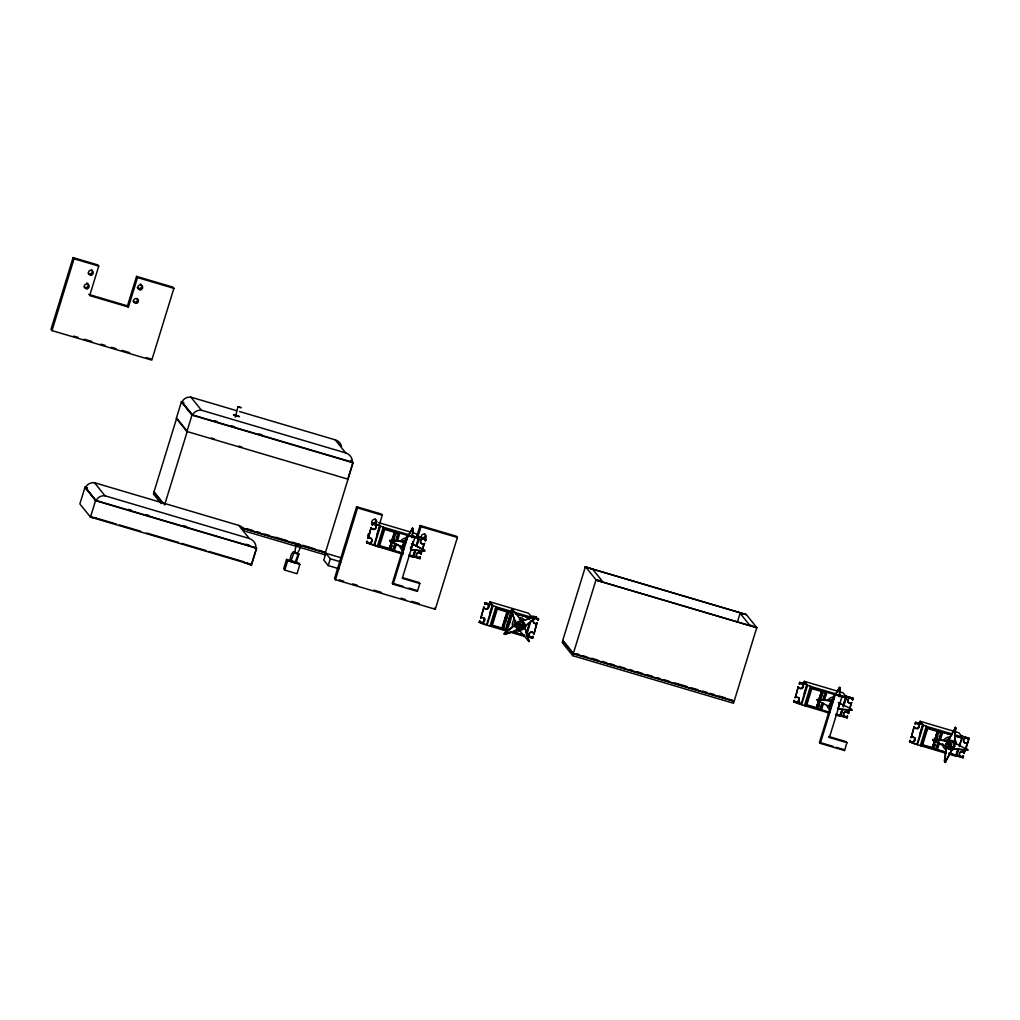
<?xml version="1.0" encoding="UTF-8"?>
<svg xmlns="http://www.w3.org/2000/svg" width="1020" height="1020" viewBox="0 0 1020 1020"><rect width="100%" height="100%" fill="white"/><g stroke="black" fill="none" stroke-linecap="round" stroke-linejoin="round"><path stroke-width="1.5" d="M505.856 621.371L506.137 620.542L504.556 620.364M819.761 702.27L818.193 702.104M393.898 539.899L392.419 538.279L393.503 539.72L392.649 539.797L393.503 539.72M504.785 619.701L506.519 619.548L505.142 617.776M393.847 535.997C394.243 534.901 391.846 536.673 394.676 535.908L393.478 534.556L395.072 536.074L392.878 536.762L394.447 537.336M503.37 623.539L504.887 624.852L502.86 625.12L502.911 625.897M506.175 614.295L507.31 615.506L506.455 615.57M817.849 702.907C821.916 705.304 815.477 703.571 817.836 706.057C819.659 704.45 818.384 707.447 818.996 705.457M933.657 742.853L935.251 744.37L933.147 745.187L933.682 746.002L934.804 745.39M391.553 546.605L390.673 546.86L390.532 545.483M394.536 534.607L394.523 534.149M507.22 614.282L507.195 613.581L507.667 614.167M821.98 693.995L821.648 693.281L822.4 693.689M937.456 733.482L938.438 733.38M821.916 693.638L821.814 693.524M391.017 543.571C390.545 541.467 393.452 544.54 393.006 542.653M391.629 540.855L391.718 542.143L392.751 539.095M394.243 538.05L393.631 537.412M503.65 622.672L503.829 623.424L503.803 621.69L505.384 622.442M504.645 619.433L504.173 621.486M507.22 616.87L506.863 617.929L506.264 617.495M818.626 700.957C819.723 701.122 817.211 699.057 818.665 700.562M820.029 695.818C823.076 697.144 821.036 696.902 819.596 697.068L818.856 701.301M934.09 742.789C935.429 741.527 936.538 742.343 934.18 741.387M935.365 737.932L934.702 741.259L934.562 739.717M936.59 736.822L937.214 737.447L937.622 736.21M391.259 548.161L391.208 547.842M502.847 625.987L502.108 627.274L503.37 626.739L503.944 627.772L503.472 626.675L504.505 625.91L502.554 626L503.217 623.819M818.397 707.166L817.976 706.248L818.703 706.312M934.218 746.742L932.548 746.678M393.121 541.135C390.596 538.917 392.789 542.41 390.673 541.084M394.013 533.345L395.786 533.613L395.581 534.289M506.608 612.867L508.291 613.339M821.342 692.606L820.845 693.001L821.151 692.261M937.584 736.389C932.254 735.522 941.371 735.254 936.398 734.158M936.972 732.385L938.375 732.895M402.785 550.634L403.142 547.765L389.742 540.434L405.259 541.811A4.59 4.526 -42.3 0 0 403.372 548.008L403.002 550.876M411.927 537.642L413.011 528.997L412.322 536.431M516.184 624.635L516.796 622.646M829.566 712.687L830.28 706.924L830.14 710.035M839.065 696.8L840.149 688.156L839.46 695.589M946.369 760.384L952.514 748.922L945.017 762.399L944.341 761.277L946.139 746.882L932.739 739.551L948.243 740.928L955.74 727.451L954.414 742.751L955.523 727.222L948.039 740.698M945.017 762.399L946.139 746.882M507.208 614.269L508.1 613.67L506.532 613.262M822.643 693.664L822.439 693.931M390.558 544.348L390.915 545.177L391.195 544.514C392.279 545.101 388.123 545.419 390.583 546.911L389.767 546.911M816.778 706.656L818.371 707.038M933.007 746.206L933.682 746.002L933.071 745.378M411.838 529.826L412.475 529.227M818.767 700.204L817.823 699.733L820.131 700.523M838.95 688.87C840.722 687.352 839.116 691.024 838.912 688.283M934.83 740.201L933.835 740.393M954.873 729.071C954.21 726.533 957.04 730.307 954.733 728.943M954.809 728.815L955.459 728.344M966.603 749.088C966.463 751.434 966.412 748.093 966.08 749.929M505.282 619.395L506.111 619.306L504.632 619.242M506.672 614.971L505.27 616.972L506.953 617.814M820.297 695.079L819.825 696.558L820.271 694.964L821.814 695.066L820.59 694.161M933.325 744.243C933.325 744.702 935.671 743.197 933.899 744.294M936.309 735.165L936.411 734.183M394.383 537.833L392.904 537.183M937.393 736.708L935.684 736.516L936.105 734.897M391.565 547.141L391.884 546.312M506.239 617.189L504.938 617.98M235.288 417.231L237.979 406.7L240.924 407.643L237.979 406.7M295.162 553.12C294.308 539.006 305.936 542.767 296.845 553.656L296.157 553.363M949.034 749.292L949.339 748.323M951.418 741.54L951.724 740.558M128.443 307.071L89.671 295.596L98.749 266.105L97.78 264.907L73.083 257.601L51 329.383L51.969 330.595L151.789 360.124L173.884 288.341L172.915 287.13L136.552 276.382L127.474 305.873L128.443 307.071L137.522 277.58L136.552 276.382M51.969 330.595L74.052 258.799L73.083 257.601M85.03 487.165L79.866 503.956L90.487 517.089L251.379 564.646L256.517 547.957L95.625 500.361L85.03 487.165L87.516 488.108L85.004 487.279M90.499 517.038L96.607 518.211L90.487 517.089L95.65 500.31M164.577 505.027L187.285 431.307L176.677 418.162L153.994 491.882L163.646 503.842M286.543 559.406L283.675 568.714L284.797 570.116L297.011 573.725L299.88 564.404L298.758 563.014L286.543 559.406L287.666 560.796L299.88 564.404M284.797 570.116L287.666 560.796M291.733 561.625C288.265 562.543 291.567 549.665 294.563 552.483M292.243 561.816L290.878 561.217L294.117 552.394M295.009 562.594L297.802 555.237M294.576 562.505L296.183 562.861L298.924 553.962L294.155 552.317M347.82 479.081L352.958 462.392L192.066 414.796M351.084 460.543L353.022 462.927L324.768 554.752L245.909 531.42M341.037 557.761L325.852 553.274L323.773 560.056L328.211 565.577L338.844 568.726M328.211 565.577L330.301 558.794L325.852 553.274M379.083 525.555L382.258 515.24L381.301 514.029L356.605 506.723L334.509 578.519L335.478 579.717L435.31 609.259L457.393 537.463L456.424 536.265L420.061 525.504L416.887 535.832M335.478 579.717L357.561 507.934L356.605 506.723M371.127 527.531L371.509 528.194A2.55 2.512 -38.8 0 0 374.926 529.214A2.55 2.512 -38.8 0 0 375.985 525.784A2.55 2.512 -38.8 0 0 372.555 524.764L372.466 523.209L379.975 525.657L374.008 545.062C372.109 545.292 364.114 542.053 367.327 541.773A2.55 2.512 -38.8 0 0 370.757 542.793A2.55 2.512 -38.8 0 0 371.803 539.363A2.55 2.512 -38.8 0 0 368.386 538.343L371.127 527.531L368.067 538.573M366.728 542.908L367.187 541.416M372.249 524.994L372.708 523.502M376.979 534.314L379.733 525.351L372.466 523.209M403.066 554.204L374.442 545.598L380.409 526.192L379.733 525.351M377.349 546.465L383.316 527.059L380.409 526.192M378.076 546.809L378.369 545.84L403.078 553.248M378.369 545.84L384.221 528.615L383.316 527.059M391.221 542.104L391.195 543.826L390.953 543.239M394.523 537.323C394.396 539.057 393.72 537.158 392.458 537.897L392.522 538.917M392.687 537.4L393.172 535.972M393.707 533.842L394.013 533.09M393.886 539.95L391.833 540.269M394.778 543.622L392.955 549.563L379.682 545.636L384.667 529.431L397.94 533.358L395.658 540.778M393.389 550.379L395.454 543.673M396.283 540.97L398.769 532.912M394.357 550.66L396.372 544.119M399.738 533.205L397.532 541.161M392.356 583.198L407.273 534.684L413.967 536.66L414.77 537.68L402.275 578.327L419.806 583.516L417.397 591.37L393.159 584.205L392.356 583.198L402.951 586.334M393.159 584.205L408.089 535.691L407.273 534.684M417.856 537.03L421.031 526.702L420.061 525.504M415.446 550.456L413.355 557.251L412.768 556.525L414.145 552.049M416.44 544.591L418.736 537.132L426.003 539.274L425.557 540.766L425.174 540.103A2.55 2.512 -38.8 0 0 421.744 539.095A2.55 2.512 -38.8 0 0 420.686 542.525A2.55 2.512 -38.8 0 0 424.116 543.533L421.132 554.051M415.051 550.43L413.648 556.283L408.905 554.969M416.389 546.07L419.016 538.815L408.089 535.691M416.785 546.095L419.322 537.846L415.93 533.639L412.96 532.759M420.036 558.679L420.253 556.894L420.036 558.679L412.768 556.525M422.777 548.683L424.435 543.303M425.557 540.766L425.761 538.981L418.493 536.826M485.086 602.807L492.609 605.255L486.629 624.661C484.729 624.89 476.748 621.652 479.961 621.371A2.55 2.512 -38.8 0 0 483.378 622.391A2.55 2.512 -38.8 0 0 484.436 618.961A2.55 2.512 -38.8 0 0 481.006 617.942L483.76 607.13L484.13 607.792A2.55 2.512 -38.8 0 0 487.56 608.812A2.55 2.512 -38.8 0 0 488.618 605.383A2.55 2.512 -38.8 0 0 485.188 604.363L485.086 602.807L492.367 604.949M479.362 622.506L479.821 621.014M480.7 618.171L484.003 607.435M484.87 604.592L485.329 603.1M483.837 621.18L484.755 618.184M487.509 609.233L489.804 601.774L528.564 613.237L531.956 617.444L531.267 618.388L515.278 613.658M489.6 613.912L491.908 606.441M506.876 631.189L487.063 625.196L493.042 605.791L489.804 601.774M489.982 626.063L495.95 606.658L493.042 605.791M490.696 626.408L491.002 625.438L507.169 630.22M491.002 625.438L506.991 630.258C509.885 623.284 510.841 620.198 512.359 612.803L496.855 608.213L495.95 606.658M491.487 625.668L496.855 608.213M506.404 613.479L506.71 612.994M505.193 619.42L505.129 618.49M505.639 622.251L505.384 623.067L503.867 622.276M507.208 616.858C502.197 616.195 510.701 615.136 505.958 615.889M511.377 610.266L516.056 624.24L504.288 634.236L504.377 633.012L515.839 623.998L511.377 610.266L511.67 609.297L512.856 609.832L511.67 609.297M511.581 610.508L511.887 609.539M506.022 629.977L511.39 612.51M526.779 631.648L528.156 627.172M526.345 634.402L530.375 621.308M526.728 634.427L530.757 621.32M524.548 626.56L528.934 641.503L524.548 626.56L529.138 622.952M531.433 621.142L536.316 616.564L521.539 620.912L536.52 616.807L524.764 626.803M532.669 638.278L532.886 636.493L532.669 638.278L526.856 636.556M537.068 622.901L534.008 633.943L536.75 623.131A2.55 2.512 -38.8 0 1 533.32 622.123A2.55 2.512 -38.8 0 1 534.378 618.694M538.394 618.579C539.427 622.404 535.717 614.41 531.127 616.424M585.416 566.661L596.037 579.806L602.157 580.979L592.888 569.504L585.416 566.661L562.747 640.381L573.355 653.539M572.768 655.694L573.367 653.743L562.785 640.611L562.186 642.549L572.768 655.694L733.52 703.252L756.789 627.581L746.181 614.435L740.061 613.262L737.32 622.366M596.037 579.806L573.317 653.527L734.209 701.122L729.236 699.235M799.603 682.367L807.113 684.815L801.134 704.221C799.246 704.463 791.252 701.224 794.465 700.944A2.55 2.512 -38.8 0 0 797.895 701.951A2.55 2.512 -38.8 0 0 798.94 698.521A2.55 2.512 -38.8 0 0 795.524 697.514L798.265 686.702L798.647 687.365A2.55 2.512 -38.8 0 0 802.064 688.372A2.55 2.512 -38.8 0 0 803.122 684.943A2.55 2.512 -38.8 0 0 799.693 683.935L799.603 682.367L806.871 684.522L804.117 693.472M793.866 702.066L794.325 700.587M795.205 697.744L798.265 686.702M799.387 684.165L799.833 682.673M799.259 697.756L798.341 700.74L801.58 704.769L828.724 712.929M802.472 687.314L804.308 681.334L843.068 692.809L846.46 697.017L843.476 706.707M801.58 704.769L807.547 685.363L804.308 681.334M804.487 705.623L810.454 686.218L807.547 685.363M805.213 705.98L805.507 705.011L830.216 712.406M805.991 705.241L811.359 687.773L810.454 686.218M817.67 703.481L817.734 704.348M817.887 702.691L818.308 701.25L818.333 702.984L818.091 702.397M818.41 701.008L819.136 698.955M819.417 697.973L819.608 697.093M818.155 704.335L818.269 703.634M819.697 698.993L819.889 698.266L820.615 698.866M819.379 704.463L817.645 704.629M821.024 699.108L818.971 699.427M820.067 696.035L822.197 695.283L820.45 694.301M821.916 702.793L820.093 708.721L806.82 704.794L811.805 688.589L825.078 692.529L822.796 699.949M820.526 709.537L822.592 702.831M823.421 700.128L825.907 692.083M821.495 709.831L823.51 703.277M824.453 700.23L826.876 692.363M819.493 742.356L834.411 693.855L841.908 696.838L829.4 737.485L846.944 742.675L844.534 750.529L820.297 743.363L819.493 742.356L833.123 746.385M820.297 743.363L835.227 694.862L834.411 693.855M841.283 711.221L839.906 715.696L847.174 717.838L847.072 716.282A2.55 2.512 -38.8 0 1 843.655 715.262A2.55 2.512 -38.8 0 1 844.7 711.832A2.55 2.512 -38.8 0 1 848.13 712.852L848.512 713.515L851.254 702.703A2.55 2.512 -38.8 0 1 847.824 701.683A2.55 2.512 -38.8 0 1 848.882 698.254A2.55 2.512 -38.8 0 1 852.312 699.274L852.682 699.937L852.899 698.139L845.631 695.984M843.119 705.241L845.873 696.29L853.141 698.445M842.188 709.601L840.786 715.441L836.043 714.127M843.081 706.694L846.154 697.986L810.875 687.544M836.081 715.109L840.493 716.41L842.571 709.627M847.174 717.838L847.39 716.053M851.572 702.474L848.512 713.515M852.899 698.139L852.682 699.937M914.124 726.648L914.494 727.311A2.55 2.512 -38.8 0 0 917.923 728.331A2.55 2.512 -38.8 0 0 918.982 724.901A2.55 2.512 -38.8 0 0 915.552 723.881L915.45 722.326L922.96 724.774L916.993 744.179C915.093 744.409 907.099 741.17 910.312 740.89A2.55 2.512 -38.8 0 0 913.741 741.91A2.55 2.512 -38.8 0 0 914.8 738.48A2.55 2.512 -38.8 0 0 911.37 737.46L914.124 726.648L911.051 737.689M909.725 742.024L910.184 740.533M915.233 724.111L915.692 722.619M914.188 740.698L915.106 737.715M917.86 728.752L920.155 721.293L952.96 730.996M919.963 733.431L922.259 725.959M946.05 753.321L917.426 744.715L923.393 725.309L920.155 721.293M920.333 745.582L926.3 726.176L923.393 725.309M921.06 745.926L921.366 744.957L946.356 752.352M951.443 734.897L927.218 727.732L926.3 726.176M946.075 752.365L921.85 745.187L927.218 727.732M932.471 746.793L932.752 746.028M933.198 745.505L933.351 744.103M934.065 742.764L934.231 741.247M935.136 738.097L936.538 736.504M938.489 733.214L937.074 732.513M934.613 746.283L934.868 745.429M936.87 739.066L934.97 739.258M938.566 733.405L938.362 732.883M937.775 742.738L935.952 748.68L922.666 744.753L927.652 728.548L940.937 732.475L938.642 739.895M936.385 749.496L938.859 741.438M939.28 740.087L941.753 732.028M937.354 749.776L939.369 743.236M940.312 740.176L942.722 732.322M956.224 754.15L957.601 749.674M958.048 749.547L956.645 755.399L949.288 753.219M959.386 745.187L962.013 737.932L954.656 735.764M948.995 754.188L956.339 756.368L958.43 749.572M959.323 746.665L962.306 736.963L958.928 732.768L955.944 731.875M963.033 757.796L963.25 756.011L963.033 757.796L955.765 755.641M964.117 753.168C971.818 728.395 967.177 746.959 963.989 752.798A2.55 2.512 -38.8 0 0 960.559 751.791M968.758 738.097L968.541 739.882L968.758 738.097L961.49 735.943M290.203 561.013L291.847 561.319M298.924 553.962L297.292 553.669M504.211 620.861L505.78 621.027M506.978 617.521L506.812 617.686M394.753 534.442L395.441 534.263M518.695 624.699C521.054 621.97 520.85 628.065 518.67 625.222M819.34 698.164L821.036 699.07M820.845 693.001L822.63 693.256M822.808 692.924L821.329 692.58M819.85 696.481L821.508 697.004L821.776 696.265M405.042 541.582L412.539 528.105L407.898 536.622M832.18 700.74L816.88 699.592L817.568 700.715L830.497 707.153A4.59 4.526 -42.3 0 1 832.396 700.982L834.156 696.851M835.482 694.25L839.677 687.276L835.686 694.48M833.71 698.381L832.396 700.982L816.88 699.592M820.259 700.294L818.945 699.401M391.361 546.949L389.525 547.689L389.742 547.026M821.176 697.297L819.761 697.272L819.659 698.075M937.214 737.447L935.365 737.537L936.895 739.015M394.523 534.582L395.479 534.48M300.352 545.101L297.47 544.081M422.803 550.06C424.69 550.456 422.726 551.833 423.504 549.895M944.992 760.346L945.068 761.379M510.166 622.047L510.204 621.04L508.916 620.568M392.381 538.42L393.465 537.833M372.007 524.688L372.313 524.471A2.55 2.512 -38.8 0 1 375.742 525.478A2.55 2.512 -38.8 0 1 374.684 528.908A2.55 2.512 -38.8 0 1 371.267 527.901M367.825 538.279L368.143 538.05A2.55 2.512 -38.8 0 1 368.755 537.808M424.677 543.609L424.358 543.838A2.55 2.512 -38.8 0 1 420.928 542.818A2.55 2.512 -38.8 0 1 421.987 539.389A2.55 2.512 -38.8 0 1 425.416 540.409M420.253 556.894L419.947 557.111A2.55 2.512 -38.8 0 1 416.517 556.104A2.55 2.512 -38.8 0 1 417.575 552.674A2.55 2.512 -38.8 0 1 420.992 553.681L421.375 554.344M420.495 557.188L420.176 557.417A2.55 2.512 -38.8 0 1 416.759 556.41A2.55 2.512 -38.8 0 1 417.805 552.967A2.55 2.512 -38.8 0 1 421.234 553.987M484.64 604.286L484.946 604.069A2.55 2.512 -38.8 0 1 488.376 605.077A2.55 2.512 -38.8 0 1 487.318 608.506A2.55 2.512 -38.8 0 1 483.888 607.499L483.76 607.13M537.31 623.207L536.992 623.437A2.55 2.512 -38.8 0 1 533.562 622.417A2.55 2.512 -38.8 0 1 534.62 618.987A2.55 2.512 -38.8 0 1 538.05 620.007M532.886 636.493L532.567 636.709A2.55 2.512 -38.8 0 1 529.15 635.702A2.55 2.512 -38.8 0 1 530.196 632.272A2.55 2.512 -38.8 0 1 533.626 633.28L534.008 633.943M533.128 636.786L532.81 637.015A2.55 2.512 -38.8 0 1 529.393 635.995A2.55 2.512 -38.8 0 1 530.438 632.566A2.55 2.512 -38.8 0 1 533.868 633.586M799.144 683.859L799.45 683.629A2.55 2.512 -38.8 0 1 802.88 684.649A2.55 2.512 -38.8 0 1 801.822 688.079A2.55 2.512 -38.8 0 1 798.405 687.059M794.962 697.438L795.281 697.208A2.55 2.512 -38.8 0 1 795.893 696.979M851.815 702.767L851.496 702.997A2.55 2.512 -38.8 0 1 848.066 701.99A2.55 2.512 -38.8 0 1 849.125 698.56A2.55 2.512 -38.8 0 1 852.554 699.567M847.633 716.359L847.314 716.575A2.55 2.512 -38.8 0 1 843.897 715.568A2.55 2.512 -38.8 0 1 844.942 712.138A2.55 2.512 -38.8 0 1 848.372 713.146M914.991 723.817L915.31 723.588A2.55 2.512 -38.8 0 1 918.74 724.595A2.55 2.512 -38.8 0 1 917.681 728.025A2.55 2.512 -38.8 0 1 914.251 727.018M910.822 737.396L911.128 737.167A2.55 2.512 -38.8 0 1 911.752 736.924M949.11 743.083C946.879 745.25 952.183 745.403 950.13 743.108M967.432 742.42L967.113 742.649A2.55 2.512 -38.8 0 1 963.683 741.642A2.55 2.512 -38.8 0 1 964.741 738.212A2.55 2.512 -38.8 0 1 968.171 739.219L968.299 739.576M967.661 742.726L967.355 742.955A2.55 2.512 -38.8 0 1 963.925 741.935A2.55 2.512 -38.8 0 1 964.984 738.505A2.55 2.512 -38.8 0 1 968.413 739.525L968.541 739.882M963.25 756.011L962.931 756.228A2.55 2.512 -38.8 0 1 959.272 754.609M963.492 756.304L963.173 756.534A2.55 2.512 -38.8 0 1 959.743 755.527A2.55 2.512 -38.8 0 1 960.802 752.084A2.55 2.512 -38.8 0 1 964.231 753.104L964.359 753.461M391.706 541.021L390.634 540.689L391.693 540.995M506.863 617.929L506.264 617.916M389.742 540.434L405.259 541.811M410.754 549.742L424.817 550.953L410.958 549.971M516.375 627.695L517.28 627.211M523.54 623.845A3.557 3.506 -40.8 0 1 520.289 629.059A3.557 3.506 -40.8 0 1 517.42 623.692A3.557 3.506 -40.8 0 1 523.54 623.845L524.433 623.347A4.59 4.526 -40.8 0 1 520.251 630.079A4.59 4.526 -40.8 0 1 516.553 623.169A4.59 4.526 -40.8 0 1 524.446 623.36M837.892 708.913L851.955 710.124L838.096 709.142M932.739 739.551L948.243 740.928M944.813 762.169L945.922 761.914M952.297 748.693L967.814 750.07L952.514 748.922M404.94 542.321L405.922 541.9M951.673 747.035L948.638 747.226M510.013 622.149L508.495 621.919M505.448 617.635L506.303 617.572M518.848 629.646L505.04 634.274L518.848 629.646L528.934 641.503M503.332 626.484L503.944 626.255M816.867 706.171L818.474 705.853M817.16 706.503L817.874 706.312M822.311 694.008L821.61 693.536M503.65 624.763L504.466 624.648M818.142 704.31L818.983 704.233L818.346 703.711M935.659 738.939L936.487 738.837L935.837 738.289M390.507 545.458L392.241 545.292L390.813 544.042M391.476 540.587L391.183 541.556M534.773 617.686C536.775 618.719 534.62 615.672 534.888 617.839M393.886 533.639L395.492 534.097M392.725 542.818L391.183 542.27M520.34 627.938L518.275 627.708M934.524 746.041L934.078 746.755M512.996 610.559C510.612 610.891 514.08 610.355 512.18 611.146M535.283 616.985L534.901 617.737M504.9 633.547C507.526 635.001 504.033 631.252 505.282 633.981M505.703 633.063L505.066 633.662M505.193 633.79L505.486 632.821M528.411 639.757C528.679 641.185 527.34 639.629 528.704 639.999M411.965 529.966L412.768 529.469M850.527 709.002C850.387 710.94 851.024 708.326 850.132 709.958M954.605 728.586L955.765 728.586M235.072 415.102L234.536 415.242M235.607 415.242L233.452 414.732L234.957 415.408M237.265 416.147L238.336 416.147M296.743 553.541L298.235 553.822L297.406 553.363M291.44 561.14L292.383 561.446M294.971 562.67L293.441 562.198M235.365 415.102L236.206 415.408M236.665 415.981L239.407 416.644L237.915 415.981M294.856 552.496L296.412 552.955M294.27 562.492L291.962 561.79M403.027 544.527L404.009 544.808M830.165 703.685L831.147 703.978M946.024 743.644L946.993 743.924M953.764 745.926L954.733 746.219M504.071 633.994L505.257 634.516M74.052 258.799L98.749 266.105M137.522 277.58L173.884 288.341M88.714 294.397L127.474 305.873M73.682 336.103L78.221 337.442M84.277 339.239L91.838 341.47M100.916 344.161L105.455 345.5M111.499 347.284L116.038 348.636M122.094 350.421L129.655 352.665M146.293 357.586L150.832 358.925M352.435 462.315A9.575 9.46 -38.8 0 0 345.716 452.918L201.45 410.231A8.67 8.568 -38.8 0 0 192.525 415L181.981 401.918A8.67 8.568 -38.8 0 1 190.906 397.15L236.474 410.626M239.509 411.519L335.185 439.837A9.575 9.46 -38.8 0 1 341.522 446.148M214.429 420.712L217.426 421.591M231.591 425.85L234.625 426.742M258.927 433.933L261.962 434.839M211.267 438.039L214.302 438.944M238.603 446.122L241.867 447.13M186.94 431.486L348.05 479.183M357.561 507.934L382.258 515.24M421.031 526.702L457.393 537.463M756.802 627.695L595.909 580.087L756.802 627.695L749.33 624.737L740.061 613.262M378.662 522.61L409.976 531.879M384.043 527.404L409.033 534.799M411.965 535.678L419.322 537.846M383.737 528.373L407.26 535.334M366.486 542.602L389.589 549.576M392.572 550.468L400.031 552.674M412.526 556.231L419.794 558.373M408.943 555.938L413.355 557.251M811.18 686.575L836.171 693.97M839.103 694.837L846.46 697.017M915.45 722.326L922.717 724.468M961.732 736.249L969 738.391M927.027 726.52L952.017 733.915M954.962 734.795L962.306 736.963M926.734 727.49L951.724 734.884M954.35 735.764L961.63 737.906M255.994 547.88A9.575 9.46 -38.8 0 0 249.275 538.483L105.009 495.796A8.67 8.568 -38.8 0 0 96.084 500.565L85.54 487.471A8.67 8.568 -38.8 0 1 94.465 482.702L238.744 525.389A9.575 9.46 -38.8 0 1 244.736 530.731M246.623 528.666L252.692 530.464M257.244 531.803L260.291 532.708M264.843 534.046L269.395 535.398M275.476 537.196L287.627 540.791M292.179 542.143L296.743 543.494M302.812 545.292L314.963 548.875M241.982 527.926L325.456 552.623L319.247 550.252M241.957 528.13L325.367 552.802L320.382 550.915M402.913 577.741L419.003 582.509L419.806 583.516M531.369 616.73L538.636 618.872M819.749 701.977L818.448 701.581M496.676 607.002L531.956 617.444M330.301 558.794L340.922 561.931M496.37 607.971L512.537 612.765M515.482 613.632L531.649 618.413M508.126 613.696L506.596 613.237M934.422 741.578L935.595 741.935M409.007 588.119L416.581 590.363L417.397 591.37M793.624 701.773L800.904 703.928M846.931 717.544L839.664 715.39L840.493 716.41M128.443 509.362L131.427 510.255M145.784 514.552L148.818 515.457M183.753 525.784L186.787 526.69M246.024 544.208L249.058 545.114M256.505 548.288L95.612 500.68L85.081 487.598M909.483 741.718L917.426 744.715M948.982 753.219L962.791 757.49M339.048 579.857L343.587 581.196M352.665 583.886L357.204 585.225M373.843 590.146L381.403 592.39M401.064 598.204L405.603 599.556M411.659 601.341L419.22 603.572M513.047 631.966L524.815 635.447M512.805 631.979L524.433 635.422M479.119 622.2L487.063 625.196M529.52 637.117L532.427 637.972M509.809 632.068L524.51 636.416M582.471 655.592L587.023 656.944M591.574 658.282L597.656 660.08M602.208 661.432L606.772 662.783M609.807 663.676L614.359 665.027M618.923 666.379L624.992 668.176M629.544 669.515L632.591 670.421M637.143 671.772L641.695 673.111M647.776 674.909L652.328 676.26M656.893 677.611L659.927 678.504M664.479 679.856L669.043 681.207M675.112 683.005L687.263 686.6M691.815 687.939L697.897 689.737M702.448 691.088L707.013 692.44M710.047 693.332L714.599 694.684M719.151 696.035L725.233 697.833M573.367 653.743L734.107 701.314L730.384 699.886M98.124 518.657L116.344 524.05M119.391 524.943L140.645 531.241M146.727 533.039L178.615 542.474M181.649 543.367L205.951 550.558M208.998 551.463L243.92 561.79M836.145 747.29L843.718 749.521L844.534 750.529M236.729 416.071L235.186 415.573M296.221 553.452L294.678 552.955M292.906 561.535L295.124 562.275M236.806 415.586L237.673 415.816M236.053 415.79L234.523 415.331M293.581 561.803L296.208 562.798M237.392 415.79L238.348 416.058M294.958 552.98L292.918 552.19M350.523 461.983L353.022 462.927M181.445 401.714L183.931 402.67M254.082 547.536L256.581 548.492L251.417 565.271L243.946 562.428M246.406 562.747L251.379 564.646M294.448 552.802L293.594 552.394M966.705 749.241L965.889 749.075L966.067 750.019M934.588 739.755L933.823 740.303M411.85 529.915C414.337 530.451 410.41 527.863 412.054 530.145M512.486 610.075L512.078 610.98M518.683 625.311L520.085 624.979L519.97 623.755M954.197 742.522L967.814 750.07M933.211 740.443L946.356 747.112M838.338 702.563L851.266 709.002L851.955 710.124M412.501 544.042L424.345 550.073L412.705 544.272M390.226 541.327L403.142 547.765M945.17 761.456L945.808 760.678L944.992 761.264M534.99 617.929L534.697 616.883L535.704 617.253M507.705 615.672L506.251 614.435M505.474 618.77L506.124 619.318M503.842 624.138L504.479 624.673M967.33 749.19L967.597 749.84M955.523 755.348L956.339 756.368M937.023 734.489L937.66 735.025L936.704 735.101M817.81 706.031L817.351 705.559M846.944 742.675L846.141 741.668L828.597 736.478L829.4 737.485M508.304 613.351L508.1 613.67M335.185 439.837L345.716 452.918M351.033 460.351L352.945 462.723L192.053 415.127L181.522 402.033M391.31 548.173L391.17 547.549M434.341 608.047L435.31 609.259M373.766 544.756L374.442 545.598M190.906 397.15L201.45 410.231M238.744 525.389L249.275 538.483M162.69 502.86L154.033 492.112L153.446 494.05L161.134 503.599M94.465 482.702L105.009 495.796M512.639 609.577L521.755 621.154M932.956 739.78L933.428 740.673M839.677 687.276L840.352 688.398M412.539 528.105L413.215 529.227M424.129 549.844L424.817 550.953M389.959 540.664L390.43 541.556M518.275 621.524L518.759 622.417M522.061 628.626L522.533 629.519M909.942 740.24L910.069 740.596A2.55 2.512 -38.8 0 0 914.264 740.979A2.55 2.512 -38.8 0 0 913.066 736.963M794.083 700.281L794.223 700.638A2.55 2.512 -38.8 0 0 798.188 701.263A2.55 2.512 -38.8 0 0 797.806 697.272M538.178 620.364L537.808 619.701A2.55 2.512 -38.8 0 0 536.316 618.49M479.578 620.721L479.719 621.078A2.55 2.512 -38.8 0 0 483.684 621.703A2.55 2.512 -38.8 0 0 483.301 617.712M366.945 541.123L367.085 541.48A2.55 2.512 -38.8 0 0 371.05 542.104A2.55 2.512 -38.8 0 0 370.668 538.114M411.43 543.647A4.59 4.526 -42.3 0 1 410.499 549.117M410.779 546.822A3.557 3.519 -42.3 0 1 410.397 547.663M404.277 547.51A3.557 3.519 -42.3 0 1 405.743 542.716M403.525 546.184A3.557 3.519 -42.3 0 1 403.971 543.507M403.894 549.168A5.087 5.036 -38.8 0 1 401.65 546.031M402.301 542.207A5.087 5.036 -38.8 0 1 406.776 539.797M412.552 541.467A6.872 6.796 -38.8 0 1 413.342 544.909M402.862 550.558A6.872 6.796 -38.8 0 1 399.827 546.325M400.694 541.161A6.872 6.796 -38.8 0 1 406.75 537.897M141.589 285.37A2.448 2.422 -38.8 0 1 137.266 287.551M140.352 283.981A2.448 2.422 -38.8 0 1 141.308 284.797M91.456 269.662A2.448 2.422 -38.8 0 1 91.698 273.092A2.448 2.422 -38.8 0 1 88.255 273.36M86.827 282.974A2.448 2.422 -38.8 0 1 87.784 286.492A2.448 2.422 -38.8 0 1 84.15 287.015M137.062 298.388A2.448 2.422 -38.8 0 1 136.399 301.767A2.448 2.422 -38.8 0 1 133.021 301.142M838.975 703.915A4.59 4.526 -42.3 0 1 837.637 708.288M831.415 706.681A3.557 3.519 -42.3 0 1 832.881 701.887M830.726 703.519A3.557 3.519 -42.3 0 1 831.695 701.951M831.032 708.326A5.087 5.036 -38.8 0 1 828.788 705.202M829.438 701.377A5.087 5.036 -38.8 0 1 833.914 698.955M840.301 702.296A6.872 6.796 -38.8 0 1 840.48 704.068M830 709.716A6.872 6.796 -38.8 0 1 826.965 705.496M827.832 700.332A6.872 6.796 -38.8 0 1 833.888 697.068M952.361 747.022A3.557 3.519 -42.3 0 1 948.077 747.481M951.367 747.022A2.78 2.741 -42.3 0 1 949.263 747.239M950.576 747.15A2.78 2.741 -42.3 0 1 949.148 747.112M954.07 741.553A5.087 5.036 -38.8 0 1 954.529 742.777M946.891 748.285A5.087 5.036 -38.8 0 1 944.647 745.148M945.285 741.323A5.087 5.036 -38.8 0 1 949.773 738.913M954.503 739.143A6.872 6.796 -38.8 0 1 956.326 744.026M954.146 748.795A6.872 6.796 -38.8 0 1 951.01 750.49M945.846 749.674A6.872 6.796 -38.8 0 1 942.646 743.669M943.691 740.278A6.872 6.796 -38.8 0 1 949.747 737.014M959.323 753.296A2.55 2.512 -38.8 0 1 960.024 752.173M523.107 623.347A3.557 3.506 -40.8 0 1 518.938 628.422M516.452 624.941A3.557 3.506 -40.8 0 1 516.604 624.036M522.801 624.52A2.78 2.741 -40.8 0 1 522.737 625.948M522.444 626.599A2.78 2.741 -40.8 0 1 521.985 627.16M520.71 627.848A2.78 2.741 -40.8 0 1 519.282 627.81M524.076 625.885A5.087 5.036 -38.8 0 1 523.515 627.083M514.743 626.866A5.087 5.036 -38.8 0 1 515.776 620.785M519.409 619.395A5.087 5.036 -38.8 0 1 522.941 620.963M525.976 624.508A6.872 6.796 -38.8 0 1 524.93 627.886M520.659 630.959A6.872 6.796 -38.8 0 1 515.495 630.156M512.461 625.923A6.872 6.796 -38.8 0 1 514.475 619.382M519.384 617.495A6.872 6.796 -38.8 0 1 524.14 619.625M368.628 537.336A2.448 2.422 -38.8 0 1 369.444 533.205M420.317 552.381A2.448 2.422 -38.8 0 1 418.455 552.279M424.817 533.932A2.448 2.422 -38.8 0 1 424.154 537.298A2.448 2.422 -38.8 0 1 420.775 536.673M374.978 518.797A2.448 2.422 -38.8 0 1 375.207 522.214A2.448 2.422 -38.8 0 1 371.777 522.482M949.046 744.217C950.155 748.119 952.157 741.565 949.046 744.217M817.479 704.131L817.058 705.572L817.492 704.157M181.471 401.599L176.307 418.404L186.928 431.524L192.091 414.745L181.471 401.599M497.288 609.029L492.316 625.234L505.589 629.161L510.574 612.956L497.288 609.029M821.062 694.441L820.845 695.143L821.087 694.467M746.194 614.537L585.301 566.942L746.194 614.537M579.436 654.687L574.846 653.82L579.475 654.712M140.416 289.795A2.448 2.422 -38.8 0 0 142.264 285.995A2.448 2.422 -38.8 0 0 138.07 286.327A2.448 2.422 -38.8 0 0 140.416 289.795M86.878 288.787A2.448 2.422 -38.8 0 0 88.74 284.988A2.448 2.422 -38.8 0 0 84.532 285.32A2.448 2.422 -38.8 0 0 86.878 288.787M90.984 275.132A2.448 2.422 -38.8 0 0 92.845 271.333A2.448 2.422 -38.8 0 0 88.638 271.664A2.448 2.422 -38.8 0 0 90.984 275.132M136.17 303.386A2.448 2.422 -38.8 0 0 138.031 299.587A2.448 2.422 -38.8 0 0 133.824 299.918A2.448 2.422 -38.8 0 0 136.17 303.386M950.219 749.496A4.59 4.526 -42.3 0 0 954.414 742.764A4.59 4.526 -42.3 0 0 946.522 742.56A4.59 4.526 -42.3 0 0 950.219 749.496M950.117 746.219A1.53 1.504 -42.3 0 0 951.507 743.975A1.53 1.504 -42.3 0 0 948.88 743.912A1.53 1.504 -42.3 0 0 950.117 746.219M950.257 748.476A3.557 3.519 -42.3 0 0 953.521 743.249A3.557 3.519 -42.3 0 0 947.389 743.096A3.557 3.519 -42.3 0 0 950.257 748.476M520.047 626.688A1.53 1.504 -40.8 0 0 521.449 624.444A1.53 1.504 -40.8 0 0 518.81 624.38A1.53 1.504 -40.8 0 0 520.047 626.688M423.925 538.93A2.448 2.422 -38.8 0 0 425.786 535.13A2.448 2.422 -38.8 0 0 421.579 535.462A2.448 2.422 -38.8 0 0 423.925 538.93M374.506 524.255A2.448 2.422 -38.8 0 0 376.367 520.468A2.448 2.422 -38.8 0 0 372.16 520.799A2.448 2.422 -38.8 0 0 374.506 524.255"/></g></svg>
